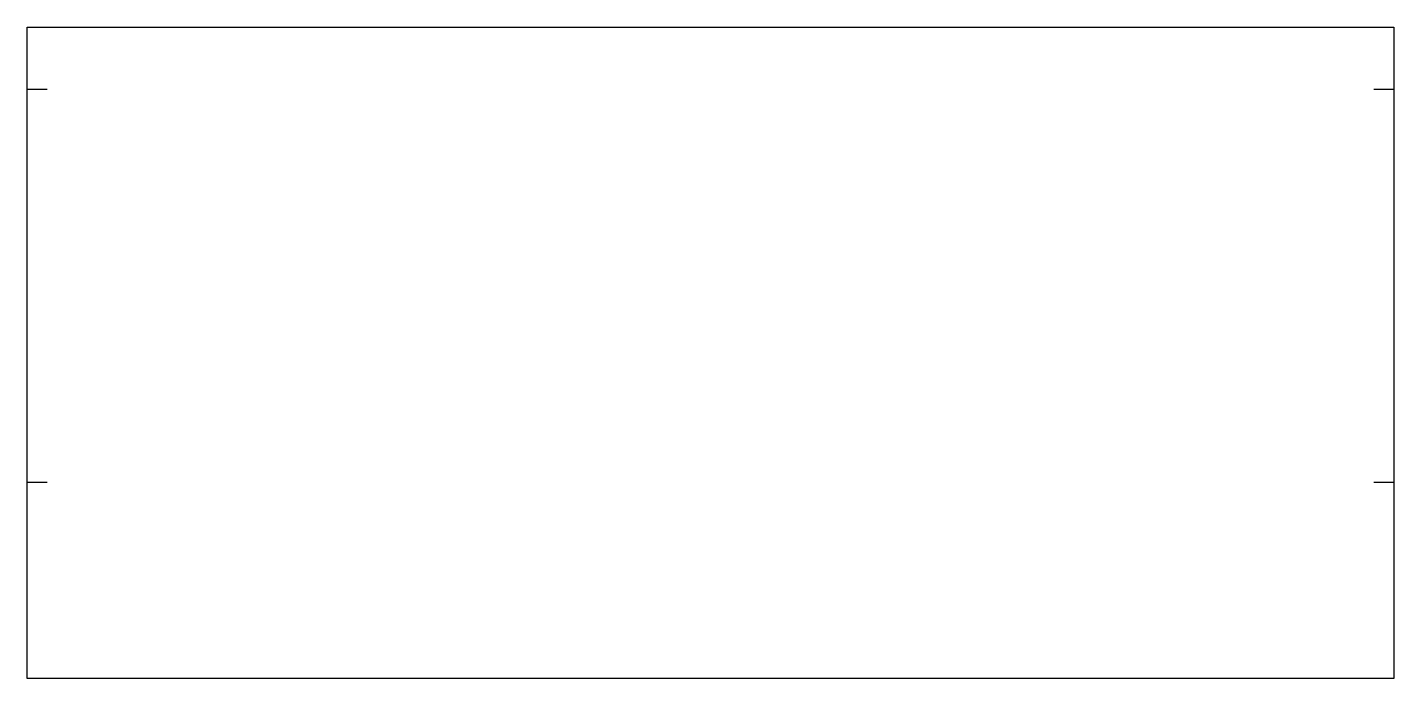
# Model space of a CAD drawing. Header units: metres. Extents: x -205 to 205, y -119 to 76.
import ezdxf

# ---------------------------------------------------------------- set-up
doc = ezdxf.new("R2010")
doc.units = ezdxf.units.M
doc.layers.add('BEND_LINES', color=1, linetype='Continuous')
doc.layers.add('CUT', color=3, linetype='Continuous')

msp = doc.modelspace()

# ---------------------------------------------------------------- linework, layer by layer
at = {"layer": 'BEND_LINES'}
for p, q in [((-205, 57.78), (-199, 57.78)), ((199, 57.78), (205, 57.78)), ((-205, -60.14), (-199, -60.14)), ((199, -60.14), (205, -60.14))]:
    msp.add_line(p, q, dxfattribs=at)
at = {"layer": 'CUT'}
msp.add_lwpolyline([(-205, -119.02), (-205, -67.75), (-205, -56.26), (-205, 56.26), (-205, 60.04), (-205, 76.31), (205, 76.31), (205, 60.04), (205, 56.26), (205, -56.26), (205, -67.75), (205, -119.02), (-205, -119.02)], dxfattribs=at)

doc.saveas('drawing.dxf')
